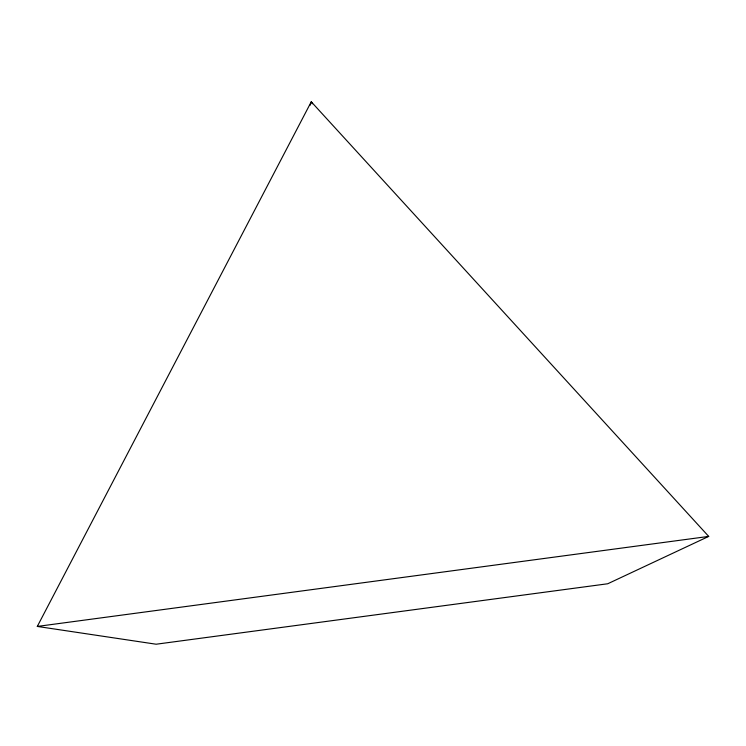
<?xml version="1.0" encoding="UTF-8"?>
<svg xmlns="http://www.w3.org/2000/svg" width="746" height="746" viewBox="0 0 746 746"><rect width="100%" height="100%" fill="white"/><g stroke="black" fill="none" stroke-linecap="round" stroke-linejoin="round"><path stroke-width="1.12" d="M310.299 105.139L311.259 101.782L708.7 536.411L607.729 583.764L156.138 644.218L37.3 626.435L311.259 101.782L312.481 103.769M37.3 626.435L708.7 536.411"/></g></svg>
